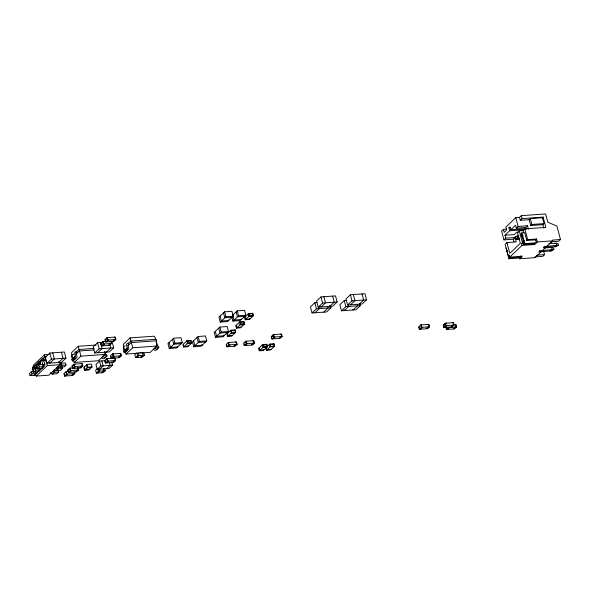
<?xml version="1.0" encoding="UTF-8"?>
<svg xmlns="http://www.w3.org/2000/svg" width="590" height="590" viewBox="0 0 590 590"><rect width="100%" height="100%" fill="white"/><g stroke="black" fill="none" stroke-linecap="round" stroke-linejoin="round"><path stroke-width="0.89" d="M37.369 368.787L39.287 366.98L43.83 366.582A2.449 1.991 46.7 0 0 44.914 364.893L43.306 358.248L42.768 358.366A2.449 1.991 46.7 0 0 41.684 360.055L42.782 364.495L38.719 364.827L36.794 366.633L37.369 368.787L41.905 368.396A2.449 1.991 46.7 0 0 42.996 366.7M32.819 368.197L33.335 365.291L44.471 354.797L48.992 354.479M507.127 250.905L506.788 251.178L508.263 255.455M506.522 229.156L503.41 229.377L501.611 231.081L503.956 239.879L513.3 239.208L515.092 237.505L516.265 241.907L506.921 242.579L505.128 244.282L508.248 256.016L509.185 255.949L509.701 257.904L508.801 258.759L508.27 256.289M550.957 242.527L550.758 241.789L558.701 241.221L560.5 239.518L556.923 226.073L547.808 222.238L545.602 213.927L521.309 215.675L519.51 217.378L515.778 217.651L505.881 227.032L506.663 229.967L504.192 232.312L503.41 229.377M503.956 239.879L505.755 238.176L504.974 235.24L509.694 230.764L508.912 227.836L510.04 226.767L510.815 229.702L526.037 228.603M519.51 217.378L520.292 220.313L522.091 218.61L543.11 217.098L545.839 227.364L524.82 228.876L523.028 230.579L519.288 230.852L517.489 232.556L520.351 243.309L509.79 253.331L506.921 242.579M510.815 229.702L515.535 225.225L516.316 228.153L525.661 227.482L527.46 225.778L528.397 229.296M516.316 228.153L518.116 226.449L527.46 225.778M520.292 220.313L529.171 219.679L530.292 218.61L542.439 217.74L543.11 217.098M519.03 235.816L517.283 235.941L514.642 237.416L515.033 238.884L516.803 239.452L519.436 239.26M516.154 237.003L517.283 235.941L517.932 238.382L516.803 239.452M515.033 238.884L515.704 238.242L519.679 238.257M508.248 256.016L509.148 255.168L509.664 257.122L522.032 245.396L534.643 244.489L537.343 241.93L536.561 238.994L535.661 239.85L526.789 240.484L524.702 232.659L521.899 232.866L521 233.714C522.452 237.276 523.33 240.742 523.861 244.474L525.262 244.371C527.453 241.922 526.656 243.899 525.262 244.371M529.171 219.679L530.727 225.542L531.856 224.48L543.995 223.603L542.439 217.74M521.59 235.919C522.947 233.677 523.802 236.642 521.848 236.892M522.954 241.052C524.311 238.81 525.166 241.775 523.212 242.025M522.032 245.396L521.508 243.434L523.345 242.519M530.727 225.542L542.874 224.672L543.995 223.603M526.789 240.484L527.681 239.636L536.561 238.994M523.861 244.474L524.761 243.618L526.162 243.523M510.202 258.656C513.285 255.5 510.962 259.217 508.801 258.759M519.193 257.306L519.584 258.774L522.283 256.215L509.664 257.122M519.584 258.774L534.997 257.668L541.067 251.908L540.676 251.355A2.67 2.176 46.5 0 1 539.585 250.521M541.067 251.908L538.729 252.078L539.857 251.008L542.188 250.839L545.558 247.645L545.44 247.195M545.558 247.645L543.228 247.815L544.349 246.745L546.687 246.576L552.756 240.823L552.557 240.086L560.5 239.518M540.993 251.473A2.67 2.176 46.5 0 0 541.937 251.598L543.058 250.529L553.914 249.452L553.523 247.984L551.753 247.417L545.271 247.881M544.083 246.259A2.67 2.176 46.5 0 0 545.175 247.092L545.485 247.21A2.67 2.176 46.5 0 0 546.428 247.335L547.557 246.266L558.413 245.182L558.022 243.722L556.245 243.154L548.921 243.677M543.648 251.296L544.541 254.659L542.741 256.362L535.683 256.871M541.937 251.598L551.274 250.927L552.402 249.858L551.753 247.417M546.428 247.335L555.773 246.664L556.894 245.595L556.245 243.154M553.914 249.452L551.274 250.927M558.413 245.182L555.773 246.664M34.471 366.39L35.754 365.181L36.661 367.275L36.086 365.122L35.474 365.24A2.449 1.991 46.7 0 0 34.39 366.928L34.847 368.868M37.672 363.374L39.589 361.559L40.422 363.661L38.269 363.617L36.351 365.424L37.192 368.698M41.13 360.114L43.048 358.307L43.874 360.409M34.087 366.936C36.182 361.766 38.483 369.561 34.427 367.231L32.509 369.045L33.35 372.32M36.351 365.424L36.307 365.122A2.449 1.991 46.7 0 1 37.391 363.433L39.847 361.508L39.316 361.618A2.449 1.991 46.7 0 0 38.225 363.315L38.689 365.254M33.483 367.57L40.098 361.338M40.437 364.627L39.803 362.164L41.728 360.357L43.822 360.497M49.826 353.041L45.415 357.201L47.038 363.293L61.574 362.275L65.984 358.115L64.362 352.024L49.826 353.041L51.448 359.14L47.038 363.293M35.459 371.405L31.418 371.7L29.5 373.507L30.075 375.668L34.611 375.269A2.449 1.991 46.7 0 0 35.629 374.134M37.664 367.909L35.26 368.079L33.342 369.893L33.91 372.047L38.453 371.648A2.449 1.991 46.7 0 0 39.537 369.959M43.313 361.006L45.297 359.133L44.471 354.797M30.075 375.668L31.993 373.854L36.528 373.455A2.449 1.991 46.7 0 0 37.62 371.766L37.576 371.464M33.91 372.047L35.835 370.24L40.371 369.842A2.449 1.991 46.7 0 0 41.389 368.706M34.08 375.38L35.997 373.573L35.422 371.42L36.255 373.522L34.338 375.329M37.922 371.766L39.84 369.952L39.456 368.521M41.374 368.507L43.299 366.7L42.723 364.546L43.549 366.641L41.632 368.455M38.173 371.707L40.098 369.901L39.545 368.499M35.4 374.436L36.204 376.073L47.34 365.579L59.996 364.686L59.826 362.231M96.17 345.017L78.3 346.278L71.597 352.591L71.973 357.857L74.222 362.459L98.375 360.756L105.072 354.443L104.887 351.81M59.996 364.686L48.859 375.181L36.204 376.073M52.547 374.045L54.464 372.238L54.073 370.041M56.198 370.608L58.115 368.802L57.724 366.604M59.841 367.172L61.766 365.365L61.463 363.226L60.069 363.425M50.32 372.548A2.449 1.991 46.7 0 0 52.252 374.023L54.745 372.253L58.749 371.973L58.366 370.535M54.324 369.635A2.449 1.991 46.7 0 0 55.895 370.586L58.388 368.816L62.4 368.536L61.825 366.383M57.975 366.198A2.449 1.991 46.7 0 0 59.546 367.15L62.039 365.38L66.043 365.099L65.468 362.939L61.463 363.226L62.039 365.38L61.463 365.343A2.449 1.991 46.7 0 1 59.892 364.391M75.513 352.673L78.89 349.487L94.319 348.402M75.631 354.413L79.289 350.969L93.81 349.944M71.892 359.384L74.635 356.803L75.49 356.648L74.724 353.521A2.161 1.755 46.7 0 1 75.896 351.699L76.612 351.64L77.002 353.115L76.176 353.55L76.848 356.146A1.903 1.549 46.7 0 1 75.727 358.233L75.033 358.285L72.29 360.866L71.892 359.384L72.777 359.096L71.98 356.102A2.161 1.755 46.7 0 1 72.924 354.354M58.749 371.973L56.832 373.78L52.82 374.06M62.4 368.536L60.475 370.343L56.47 370.623M66.043 365.099L64.126 366.906L60.121 367.187M72.71 358.875L75.446 356.294M74.222 362.459L80.926 356.146L105.072 354.443M68.713 371.56L65.925 371.752L63.927 373.64L64.576 376.059L72.799 375.483L74.797 373.603L74.362 371.988M77.991 367.555L78.632 369.982L76.641 371.862L68.411 372.445L67.769 370.019L69.767 368.138L73.44 367.88M71.995 366.036L73.986 364.155L82.217 363.58L82.858 366.007L80.86 367.887L72.636 368.462L71.995 366.036L73.02 365.962M68.093 370.269L70.793 368.064L68.794 369.945L67.769 370.019M72.319 366.287L75.019 364.082M103.088 342.318L97.564 342.709L93.154 346.868L94.776 352.96L109.312 351.935L113.722 347.783L112.1 341.684M64.576 376.059L66.567 374.178L74.797 373.603M68.411 372.445L70.409 370.564L78.632 369.982M72.636 368.462L74.635 366.582L82.858 366.007M111.016 341.057L111.658 343.476L109.666 345.364L101.436 345.939L100.794 343.513L102.793 341.632L107.343 341.315M105.02 339.53L107.011 337.65L115.242 337.074L115.883 339.501L113.885 341.381L105.662 341.957L105.02 339.53L106.045 339.464M101.119 343.764L103.818 341.558M105.345 339.788L108.044 337.583M101.436 345.939L103.434 344.058L111.658 343.476M105.662 341.957L107.66 340.076L115.883 339.501M94.776 352.96L99.186 348.808L113.722 347.783M79.834 367.954L81.759 365.807L82.534 365.748L82.032 363.868L81.184 363.647M73.138 374.606L74.465 373.352L74.133 372.091M80.535 367.636L81.863 366.375M97.682 352.754L102.092 348.602L100.47 342.502M87.055 364.391L83.751 367.504L84.51 370.35L88.758 370.055L92.062 366.943L91.303 364.096L87.055 364.391L87.814 367.245L84.51 370.35M113.56 341.131L115.559 339.25L115.057 337.362L114.209 337.148M106.407 352.142L110.817 347.989L109.902 344.56M105.367 360.674L99.504 361.087L95.949 364.443L97.254 369.355L108.973 368.529L112.535 365.181L111.658 361.899M104.887 351.611L105.632 354.428L106.62 354.553L107.011 356.036L104.268 358.617L103.575 358.668A1.903 1.549 46.7 0 1 101.539 357.304M106.716 358.691L104.718 360.571L105.367 362.998L113.59 362.415L115.588 360.534L114.947 358.108L106.716 358.691L107.365 361.117L105.367 362.998M112.498 353.934L110.507 355.814L111.149 358.241L119.372 357.658L121.37 355.777L120.729 353.351L112.498 353.934L113.147 356.353L111.149 358.241M97.675 368.308L95.609 370.247L96.369 373.101L103.169 372.622L105.234 370.675L104.666 368.536M130.117 337.886L123.421 344.199L123.797 349.464L126.046 354.066L150.192 352.37L156.896 346.057L156.52 340.791L154.27 336.189L130.117 337.886L132.743 347.753L126.046 354.066M97.254 369.355L100.809 366.007L112.535 365.181M99.599 369.193L103.154 365.837L101.849 360.925M96.369 373.101L98.434 371.154L105.234 370.675M126.053 350.836A1.903 1.549 46.7 0 1 124.807 352.429L124.107 352.481L123.716 350.998L127.337 348.196L126.54 345.128A2.161 1.755 46.7 0 1 127.713 343.314L128.428 343.247L130.715 341.101L156.121 339.309M127.905 345.593L131.105 342.576L156.52 340.791M125.073 349.973L127.27 347.901M101.812 372.718L103.87 370.771L103.339 368.757M115.257 360.284L113.265 362.164C111.252 363.16 114.46 360.129 115.257 360.284L114.755 358.396L113.914 358.182M106.628 368.698L110.19 365.343L109.334 362.149M124.107 352.481L126.85 349.9L127.543 349.848A1.903 1.549 46.7 0 0 128.664 347.761L127.993 345.165L128.819 344.73L128.428 343.247M136.342 353.322L134.793 354.782L135.553 357.636L142.352 357.156L144.417 355.209L143.658 352.363M135.553 357.636L137.618 355.689L144.417 355.209M156.011 342.097A2.161 1.755 46.7 0 1 156.638 343.011L157.456 346.042L158.437 346.168L158.828 347.643L156.092 350.231L155.391 350.276A1.903 1.549 46.7 0 1 153.356 348.911M173.63 338.21L167.936 343.572L169.249 348.491L176.572 347.975L182.266 342.613L180.953 337.694L173.63 338.21L174.935 343.129L169.249 348.491M186.956 340.828L182.959 344.597L183.601 347.023L187.716 346.728L191.713 342.967L191.064 340.541L186.956 340.828L187.598 343.255L183.601 347.023M191.138 343.166L187.096 343.727L187.399 343.107L191.514 342.812L191.013 340.932L186.455 341.3L188.099 341.19M198.144 336.484L192.458 341.846L193.763 346.765L201.087 346.249L206.78 340.887L205.475 335.968L198.144 336.484L199.457 341.404L193.763 346.765M187.768 346.345L188.144 345.991L183.66 346.632L183.46 344.125M224.628 311.815L218.942 317.177L220.247 322.096L227.57 321.58L233.264 316.218L231.958 311.299L224.628 311.815L225.941 316.734L220.247 322.096M219.871 327.067L214.177 332.428L215.49 337.347L222.814 336.831L228.507 331.469L227.194 326.55L219.871 327.067L221.176 331.986L215.49 337.347M231.804 317.014L232.888 321.115L240.219 320.599L245.905 315.237L244.599 310.318L237.276 310.834L232.718 315.126L234.031 320.038L241.354 319.522L241.192 318.91M232.888 321.115L238.581 315.753L245.905 315.237M230.941 330.223L226.951 333.984L227.593 336.411L231.708 336.123L235.698 332.362L235.056 329.935L230.941 330.223L231.59 332.649L227.593 336.411M239.776 321.904L235.779 325.665L236.428 328.092L240.536 327.797L244.533 324.035L243.884 321.609L239.776 321.904L240.418 324.323L236.428 328.092M248.604 313.578L244.614 317.339L245.256 319.765L249.371 319.478L253.368 315.716L252.719 313.29L248.604 313.578L249.253 316.004L245.256 319.765M253.169 315.562L249.054 315.849C247.653 317.132 253.044 316.749 253.169 315.562L252.668 313.673L248.11 314.05M231.391 332.495C229.989 333.778 235.381 333.394 235.506 332.207L235.004 330.319L230.439 330.695L230.889 330.614L231.391 332.495L235.506 332.207M240.226 324.175C238.825 325.451 244.216 325.075 244.334 323.888L243.832 322L239.275 322.369L239.724 322.288L240.226 324.175L244.334 323.888M235.056 329.935L234.628 330.673L235.004 330.319M243.884 321.609L243.456 322.354L243.832 322M252.719 313.29L252.291 314.028L252.668 313.673M231.759 335.732L232.136 335.386L227.644 336.027L227.445 333.512M240.595 327.413L240.963 327.059L236.479 327.701L236.28 325.193M249.423 319.094L249.799 318.74M228.227 342.502L226.228 344.383L226.877 346.809L235.1 346.227L237.099 344.346L236.45 341.92L228.227 342.502L228.876 344.929L226.877 346.809M227.902 346.736L229.901 344.855L229.06 344.641L228.559 342.753L229.259 342.429M235.44 345.349L236.767 344.095L236.266 342.207L235.425 341.994M245.624 341.278L243.633 343.159L244.275 345.585L252.498 345.003L254.496 343.122L253.855 340.695L245.624 341.278L246.273 343.705L244.275 345.585M244.621 342.783L246.657 341.204M245.307 345.511L247.299 343.631L246.458 343.417L245.956 341.529M252.173 344.752L254.172 342.871L253.671 340.983L252.822 340.769M262.69 344.575L258.693 348.343L259.342 350.762L263.45 350.475L267.447 346.714L266.798 344.287L262.69 344.575L263.332 347.001L259.342 350.762M271.282 336.514L273.281 334.633L281.504 334.058L282.153 336.484L280.154 338.365L271.931 338.94L271.282 336.514L272.315 336.44M267.248 346.559L263.133 346.854C261.739 348.13 267.13 347.746 267.248 346.559L266.746 344.678L262.189 345.047M271.614 336.765L274.306 334.56M259.194 347.871L259.394 350.379L259.836 350.298M271.931 338.94L273.93 337.06L282.153 336.484M266.798 344.287L264.659 344.877M266.37 345.025L266.746 344.678M269.807 344.073L265.81 347.842L266.459 350.268L270.567 349.973L274.564 346.212L273.915 343.786L269.807 344.073L270.449 346.5L266.459 350.268M263.501 350.091L263.877 349.737L259.394 350.379M273.996 346.411L274.365 346.057L273.863 344.177L269.306 344.545M317.029 302.567L314.846 302.714L310.436 306.874L312.058 312.966L326.587 311.948L331.005 307.788L330.54 306.048M320.99 296.925L316.579 301.084L318.202 307.176L332.738 306.158L337.148 301.999L335.526 295.907L320.99 296.925L322.612 303.024L318.202 307.176M266.311 347.37L266.51 349.877L266.953 349.796M274.365 346.057L269.881 346.706L274.062 346.684M279.129 338.431L281.054 336.285L281.821 336.226L281.319 334.346L280.479 334.124M273.421 344.258L273.915 343.786M273.487 344.531L273.863 344.177M270.626 349.59L270.994 349.236L266.51 349.877M312.058 312.966L316.469 308.813L331.005 307.788M314.964 312.766L319.374 308.607L319.168 307.847M323.681 312.147L328.092 307.995L327.893 307.235M346.433 300.391L344.25 300.546L339.84 304.706L341.463 310.797L355.999 309.78L360.409 305.62L359.944 303.88M350.394 294.757L345.983 298.916L347.606 305.008L362.142 303.99L366.552 299.831L364.93 293.739L350.394 294.757L352.016 300.856L347.606 305.008M341.463 310.797L345.873 306.645L360.409 305.62M350.512 304.809L354.922 300.649L353.307 294.558M359.236 304.189L363.647 300.037L362.024 293.938M420.7 324.957L418.701 326.838L419.35 329.264L427.573 328.682L429.572 326.801L428.923 324.375L420.7 324.957L421.341 327.384L419.35 329.264M429.24 326.55L427.241 328.431C425.228 329.427 428.443 326.395 429.24 326.55L428.738 324.662L427.898 324.448M445.214 323.231L443.223 325.112L443.864 327.538L452.088 326.963L454.086 325.075L453.445 322.656L445.214 323.231L445.863 325.658L443.864 327.538M446.247 323.158L445.546 323.482L446.047 325.37C448.223 325.002 445.015 328.033 444.049 327.251L443.547 325.363L444.882 324.109M445.767 327.044L446.409 329.471L448.407 327.59L456.63 327.007L455.989 324.581L453.194 324.78M453.607 328.962L455.532 326.808L456.306 326.757L455.805 324.869L454.956 324.655M456.63 327.007L454.639 328.888L446.409 329.471M554.371 246.76L555.677 246.207M549.873 251.023L551.185 250.47M551.001 249.961L552.513 249.548M33.829 366.987L33.556 367.046A2.449 1.991 46.7 0 0 32.465 368.743L32.509 369.045M125.169 345.873L124.969 345.895A2.161 1.755 46.7 0 0 123.804 347.717L124.593 350.748M73.153 354.288L73.868 354.221M508.912 227.836L510.704 227.703M509.694 230.764L524.916 229.672M518.522 232.099L516.788 232.224L514.318 234.569L504.974 235.24M505.755 238.176L515.092 237.505M537.343 241.93L552.756 240.823M521.508 243.434L523.315 243.309M527.099 243.449L536.443 242.778L535.661 239.85M526.199 244.304L535.543 243.633M544.541 254.659L536.598 255.227L536.797 255.957M509.701 257.904L511.102 257.808M512.039 257.742L521.383 257.07L521.036 255.765M511.139 258.59L520.483 257.919M352.016 300.856L366.552 299.831M322.612 303.024L337.148 301.999M225.941 316.734L233.264 316.218M249.253 316.004L253.368 315.716M232.128 317.287L224.797 317.804L223.492 312.892M249.872 319.006L245.315 319.382L245.116 316.874M240.418 324.323L244.533 324.035M115.559 339.25L114.784 339.302L112.786 341.182M221.176 331.986L228.507 331.469M227.364 332.539L220.041 333.055L218.735 328.136M231.59 332.649L235.698 332.362M110.057 341.396L110.832 341.344L111.333 343.225C110.537 343.07 107.321 346.101 109.334 345.106M100.794 343.513L101.819 343.439M101.62 345.651C102.586 346.433 105.802 343.402 103.619 343.771L103.117 341.883M174.935 343.129L182.266 342.613M199.457 341.404L206.78 340.887M187.598 343.255L191.713 342.967M205.644 341.957L198.314 342.473L197.008 337.561M443.547 325.363L444.322 325.311M421.341 327.384L429.572 326.801M445.863 325.658L454.086 325.075M132.743 347.753L156.896 346.057M272.115 338.653C273.082 339.434 276.29 336.411 274.114 336.772L273.613 334.884M451.763 326.705C449.75 327.701 452.958 324.67 453.762 324.825L453.253 322.944L452.412 322.723M158.828 347.643L158.135 347.694A1.903 1.549 46.7 0 1 156.099 346.33M448.592 327.303C450.775 326.934 447.559 329.957 446.593 329.183M177.708 346.905L170.385 347.422L169.079 342.502M123.716 350.998L124.357 350.954M125.478 351.19L126.172 351.139A1.903 1.549 46.7 0 0 127.425 349.546M157.456 348.941L156.763 348.985A1.903 1.549 46.7 0 1 154.838 347.857M46.507 356.854L44.729 356.98L43.306 358.248M236.767 344.095L236 344.154L234.001 346.035M254.172 342.871L253.398 342.93L251.399 344.811M228.876 344.929L237.099 344.346M246.273 343.705L254.496 343.122M139.852 352.628L141.482 352.51M51.448 359.14L65.984 358.115M41.462 360.055L40.85 360.173A2.449 1.991 46.7 0 0 39.759 361.862L39.803 362.164M107.011 356.036L106.318 356.08A1.903 1.549 46.7 0 1 104.142 354.221M113.147 356.353L121.37 355.777M73.662 359.576L74.355 359.524A1.903 1.549 46.7 0 0 75.594 358.41M105.64 357.326L104.946 357.37A1.903 1.549 46.7 0 1 102.903 356.006M263.332 347.001L267.447 346.714M270.449 346.5L274.564 346.212M111.333 357.953C112.299 358.727 115.515 355.704 113.332 356.065L112.83 354.184L113.531 353.86M119.047 357.407C117.034 358.396 120.249 355.372 121.046 355.527L120.544 353.639L119.696 353.425M72.29 360.866L72.983 360.822A1.903 1.549 46.7 0 0 74.222 359.701M107.365 361.117L115.588 360.534M105.551 362.71C106.517 363.492 109.725 360.461 107.55 360.829L107.048 358.941L107.749 358.617M77.032 367.902L77.806 367.843L78.308 369.731C77.511 369.576 74.296 372.6 76.309 371.612M87.814 367.245L92.062 366.943M68.602 372.157C69.561 372.939 72.777 369.908 70.594 370.277L70.092 368.389M74.465 373.352C73.669 373.197 70.453 376.221 72.467 375.233M64.76 375.771C65.719 376.553 68.934 373.529 66.758 373.89L66.257 372.01L66.95 371.685M42.782 364.458L44.877 364.591M57.798 366.663L58.388 368.816L57.82 368.78A2.449 1.991 46.7 0 1 56.242 367.828M554.843 243.25L556.023 243.633M550.352 247.512L551.532 247.896M507.127 250.662L505.94 247.999M80.926 356.146L78.3 346.278M45.297 359.133L47.34 365.579M542.874 224.672L543.81 228.19M546.687 246.576L546.569 246.126A2.67 2.176 46.5 0 0 547.557 246.266M542.07 250.389L542.188 250.839M530.292 218.61L531.856 224.48M534.297 243.183L534.643 244.489M534.798 256.93L534.997 257.668M525.661 227.482L526.125 229.244M521.309 215.675L522.091 218.61M524.82 228.876L527.681 239.636M523.028 230.579L523.61 232.785M521.899 232.866L522.489 235.063M522.747 236.044L523.854 240.196M524.112 241.177L524.761 243.618M515.778 217.651L518.116 226.449M519.288 230.852L522.408 242.586M515.313 236.774L515.704 238.242M513.3 239.208L514.001 241.848M421.725 324.884L421.024 325.208L421.533 327.096C423.709 326.727 420.493 329.758 419.534 328.977L419.033 327.089M357.297 305.06L357.503 305.827L353.093 309.979L352.886 309.219M348.579 305.679L348.779 306.439L344.368 310.598L344.169 309.831M344.25 300.546L345.873 306.645M332.62 296.106L334.242 302.205L329.825 306.358L329.626 305.598M323.895 296.726L325.518 302.818L321.108 306.977L320.908 306.21M314.846 302.714L316.469 308.813M273.281 334.633L273.93 337.06M269.755 344.464L270.257 346.352M262.631 344.966L263.133 346.854M248.552 313.969L249.054 315.849M244.607 315.694L244.769 316.306L237.446 316.823L236.133 311.904M237.276 310.834L238.581 315.753M244.127 344.036L244.459 345.298M228.544 319.891L228.714 320.503L221.383 321.019L220.077 316.107M226.56 344.634L226.892 345.895M223.787 335.142L223.949 335.754L216.626 336.271L215.321 331.359M202.068 344.56L202.23 345.18L194.899 345.696L193.594 340.777M186.897 341.219L187.399 343.107M180.96 343.07L181.123 343.682L173.799 344.199L172.494 339.287M142.293 352.459L143.053 355.305L140.995 357.252L140.899 356.891M138.215 352.739L138.975 355.593L136.91 357.54L136.821 357.179M136.858 352.835L137.618 355.689M126.452 348.417L126.85 349.9M107.343 337.9L107.845 339.788C110.02 339.427 106.812 342.451 105.846 341.669L105.514 340.415M107.011 337.65L107.66 340.076M110.832 356.065L111.171 357.319M102.793 341.632L103.434 344.058M105.05 360.822L105.381 362.083M97.564 342.709L99.186 348.808M99.504 361.087L100.809 366.007M99.253 369.038L99.791 371.058L97.734 373.005L97.638 372.651M97.866 369.016L98.434 371.154M91.303 367.209L91.398 367.57L87.15 367.865L86.391 365.018M89.326 369.075L89.422 369.436L85.174 369.731L84.414 366.884M74.635 356.803L75.033 358.285M74.318 364.406L74.819 366.294C77.002 365.933 73.787 368.957 72.821 368.175L72.489 366.921M73.986 364.155L74.635 366.582M69.767 368.138L70.409 370.564M61.456 352.223L63.078 358.322L58.668 362.474L58.462 361.714M65.925 371.752L66.567 374.178M64.258 373.89L64.59 375.144M52.731 352.842L54.354 358.934L49.944 363.093L49.744 362.326M54.169 370.1L54.745 372.253L54.169 372.216A2.449 1.991 46.7 0 1 52.599 371.265M40.039 362.223L40.504 363.654M38.719 364.827L39.287 366.98M35.26 368.079L35.835 370.24M31.418 371.7L31.993 373.854M543.058 250.529A2.67 2.176 46.5 0 1 542.431 250.492"/></g></svg>
